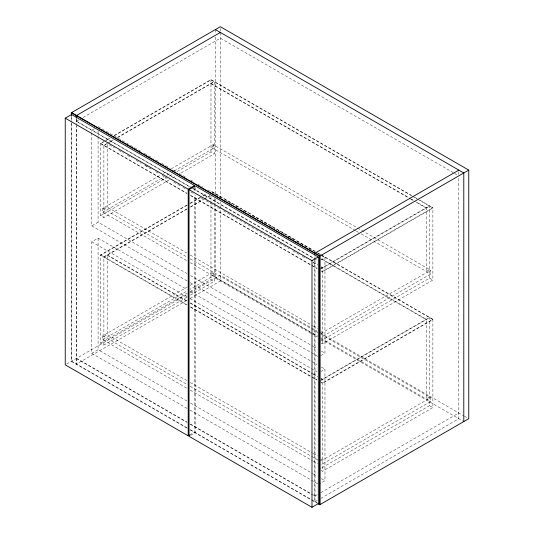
<?xml version="1.0" encoding="UTF-8"?>
<svg xmlns="http://www.w3.org/2000/svg" width="534" height="534" viewBox="0 0 534 534"><rect width="100%" height="100%" fill="white"/><g stroke="black" fill="none" stroke-linecap="round" stroke-linejoin="round"><path stroke-width="0.4" stroke-dasharray="2.67 2" d="M78.712 119.95L76.282 121.352L190.111 187.074M83.03 117.46L220.355 38.174L453.78 172.936M94.558 128.647L91.741 130.276L91.741 131.938M169.545 179.691L103.883 217.598L100.572 215.689L100.572 143.346L103.456 141.677M106.339 140.008L109.23 138.346M114.283 135.429L210.97 79.606L411.507 195.384M104.177 141.577L100.572 143.659L186.96 193.542M104.898 141.163L109.951 138.246M114.283 135.749L210.97 79.92L411.507 195.698M107.194 143.346L103.883 145.255L103.883 217.598M107.488 143.172L113.261 139.841M117.593 137.338L214.281 81.515L214.281 153.859L180.372 173.443M103.883 145.575L107.194 143.659M109.657 142.244L113.261 140.162M117.593 137.659L214.281 81.835M186.593 260.572L102.775 212.185L102.775 208.36L160.507 175.032M163.391 173.363L167.723 170.867M171.327 168.784L213.179 144.621L356.966 227.638M103.883 208.994L107.194 207.085L186.66 252.962M214.281 145.255L210.97 147.17L355.524 230.628M102.775 212.185L164.112 176.774M166.995 175.105L170.606 173.023M174.218 170.94L213.179 148.445L213.179 144.621M100.572 215.689L166.234 177.782M169.118 176.113L172.729 174.031M177.054 171.527L210.97 151.95L214.281 153.859M172.435 178.022L175.319 176.36M91.741 132.772L91.741 225.889L98.089 222.224L186.96 273.535M187.114 408.43L91.741 353.368L91.741 241.822L98.089 238.157L186.96 289.468M186.867 297.171L103.883 345.084L100.572 343.168L100.572 254.892L187.16 204.896M190.044 203.234L200.15 197.4M203.033 195.731L206.645 193.648M187.16 205.216L100.572 255.205L186.96 305.088M190.044 203.547L200.15 197.72M203.033 196.051L206.645 193.969M186.867 208.894L103.883 256.801L103.883 345.084M190.471 206.812L203.461 199.309M204.182 198.895L209.955 195.564M103.883 257.121L186.867 209.215M190.471 207.132L203.461 199.629M204.182 199.215L209.955 195.878M186.593 388.058L102.775 339.664L102.775 335.839L187.2 287.098M190.091 285.43L213.179 272.1L213.179 275.924L190.091 289.254M103.883 336.48L107.194 334.564L186.66 380.448M214.281 272.74L210.97 274.65L317.229 335.999M102.775 339.664L187.2 290.923M100.572 343.168L187.16 293.179M190.044 291.511L210.97 279.429L214.281 281.345L214.281 205.784M66.65 364.028L186.626 294.761M190.157 292.725L220.355 275.29L317.116 331.153M190.471 295.088L214.281 281.345M91.741 353.368L98.089 349.703L186.96 401.014M186.566 300.535L76.282 364.201L76.282 126.458M190.157 298.459L220.355 281.024L220.355 201.779M320.727 260.038L324.959 257.595L324.959 353.208L319.319 356.465M319.886 269.129L429.563 205.81L429.563 278.154L319.886 341.48M321.154 268.722L429.563 206.131M321.154 343.042L322.476 343.809L432.88 280.07L432.88 207.719L322.476 271.459L319.826 269.93M319.826 332.909L322.476 331.374L321.034 330.539M429.563 269.55L426.252 271.459L426.252 207.719L416.86 202.299M320.987 333.51L430.671 270.184L430.671 274.009L320.987 337.334M189.61 435.016L194.55 432.166L194.55 194.656M190.438 435.497L195.377 432.647L195.377 195.137M320.727 371.584L324.959 369.141L324.959 480.687L319.319 483.944M319.886 380.675L429.563 317.356L429.563 405.633L319.886 468.959M321.154 380.268L429.563 317.677M321.154 470.521L322.476 471.288L432.88 407.549L432.88 319.265L322.476 383.005L319.826 381.476M319.826 460.388L322.476 458.86L321.034 458.025M429.563 397.029L426.252 398.945L426.252 319.265L320.78 258.369M320.987 460.989L430.671 397.67L430.671 401.495L320.987 464.814M317.183 494.738L314.746 496.146L313.304 495.312M320.774 492.668L458.819 412.962M317.183 500.478L314.746 501.88L314.746 258.302M320.774 498.402L458.819 418.703L458.819 176.787M454.501 173.356L457.384 175.018M414.397 197.053L417.288 198.721M420.171 200.383L432.88 207.719M412.228 196.118L417.288 199.035M418.009 199.456L432.88 208.04L322.476 271.779L321.154 271.012M210.97 83.431L410.359 198.548M411.08 198.962L413.97 200.63M210.97 83.745L409.638 198.448M410.359 198.862L415.419 201.785M416.14 202.199L426.252 208.04M357.693 228.051L430.671 270.184M356.178 231.002L358.414 232.297M361.238 233.925L430.671 274.009M429.563 278.154L432.88 280.07M315.42 251.454L210.97 191.152L315.42 251.774M318.311 253.123L320.48 254.378M321.201 254.791L432.88 319.265M316.148 252.188L320.48 254.691M321.201 255.112L432.88 319.586L322.476 383.325L321.154 382.558M98.089 126.611L141.437 151.643M144.327 153.311L147.938 155.394M148.666 155.815L152.998 158.318M155.888 159.986L158.778 161.655M161.668 163.324L170.339 168.33M173.23 169.992L176.12 171.661M179.01 173.33L185.512 177.088M190.571 180.005L193.462 181.673M197.794 184.177L202.853 187.1M207.913 190.017L211.524 192.107M212.245 192.52L214.414 193.775M215.135 194.189L220.916 197.527M225.255 200.03L231.756 203.788M235.367 205.87L239.699 208.373M243.317 210.456L247.649 212.959M252.709 215.883L257.768 218.8M260.659 220.469L266.433 223.806M270.05 225.895L275.103 228.812M277.994 230.481L284.502 234.239M287.392 235.908L293.894 239.659M296.784 241.328L311.235 249.672M317.737 253.423L324.959 257.595M320.78 258.69L426.252 319.586M76.556 121.191L191.826 187.748M192.547 188.162L315.027 258.87M192.894 188.676L317.169 260.425M145.482 165.447L148.372 167.115M313.084 262.214L317.423 264.717M321.034 266.8L322.476 267.634L322.476 343.809M109.363 144.914L114.416 147.831M118.755 150.334L123.808 153.258M127.419 155.341L131.758 157.844M136.09 160.347L141.15 163.264M144.761 165.353L151.262 169.104M155.594 171.608L158.485 173.276M162.096 175.359L164.265 176.614M164.986 177.028L168.597 179.117M173.657 182.034L180.158 185.785M183.049 187.454L185.939 189.123M190.998 192.046L193.161 193.295M200.39 197.467L203.274 199.135M206.164 200.804L214.835 205.81M217.725 207.479L220.615 209.148M223.506 210.817L272.627 239.179M275.517 240.847L289.248 248.771M292.859 250.853L299.36 254.611M302.251 256.273L306.583 258.776M313.084 262.534L317.423 265.038M321.034 267.12L322.476 267.955M100.572 143.346L186.96 193.221M190.571 195.304L311.215 264.957M311.943 265.378L316.996 268.295M190.571 195.624L311.215 265.278M311.943 265.698L316.996 268.615M190.271 255.052L312.363 325.54M313.084 325.954L317.423 328.457M320.727 333.236L463.706 415.786M464.426 416.2L468.759 418.703M102.775 208.36L186.96 256.961M190.211 258.836L318.444 332.869M320.841 334.257L430.671 397.67M190.211 262.661L312.323 333.163M313.044 333.576L317.376 336.08M320.78 338.049L430.671 401.495M311.128 333.436L215.389 278.154L215.389 204.749M311.429 333.603L317.203 336.941M320.814 339.023L463.792 421.573M429.563 405.633L432.88 407.549M190.571 275.617L312.677 346.119M313.398 346.533L317.016 348.622M321.348 351.125L324.959 353.208M91.741 225.889L187.114 280.951M190.004 282.619L318.611 356.872M190.571 291.551L311.235 361.218M311.956 361.631L317.016 364.555M321.348 367.058L324.959 369.141M91.741 241.822L187.114 296.884M190.004 298.553L317.169 371.971M186.66 300.769L107.194 254.892L107.194 334.564M190.271 302.858L312.363 373.339M313.084 373.76L317.423 376.263M321.034 378.346L322.476 379.18L322.476 471.288M107.194 255.205L186.66 301.089M190.271 303.172L312.363 373.66M313.084 374.08L317.423 376.583M321.034 378.666L322.476 379.5M100.572 254.892L186.96 304.767M190.571 306.85L311.215 376.503M311.943 376.924L316.996 379.841M190.571 307.17L311.215 376.824M311.943 377.244L316.996 380.161M190.271 382.531L312.363 453.019M313.084 453.433L317.423 455.936M102.775 335.839L186.96 384.44M190.211 386.316L318.444 460.355M190.211 390.14L312.323 460.642M313.044 461.062L317.376 463.565M190.571 403.097L312.677 473.598M313.398 474.012L317.016 476.101M321.348 478.604L324.959 480.687M190.004 410.099L318.611 484.351M76.556 358.307L186.787 421.947M190.391 424.029L312.143 494.324M312.864 494.738L315.027 495.986M76.282 358.468L187.227 422.521M190.111 424.19L312.59 494.898M186.787 427.687L71.589 361.178L71.589 114.503M190.237 429.676L318.337 503.635M187.227 428.261L71.316 361.338L71.316 121.091M190.111 429.923L311.148 499.804M311.869 500.218L316.876 503.108M458.819 171.754L458.819 175.953M315.027 256.413L315.027 258.049M315.027 260.645L315.027 501.72M220.355 28.369L220.355 31.706M220.355 32.541L220.355 197.707M215.389 29.57L215.389 33.742M215.389 37.073L215.389 193.902M215.389 198.908L215.389 203.915M214.281 198.341L214.281 204.956M210.97 79.606L210.97 151.95M210.97 196.118L210.97 279.429M195.377 187.634L195.377 191.806M194.55 187.988L194.55 191.326M107.194 144.487L107.194 207.085M98.089 130.77L98.089 135.756M98.089 136.591L98.089 222.224M98.089 238.157L98.089 349.703M76.556 118.735L76.556 123.801M76.556 124.636L76.556 364.048M76.282 118.895L76.282 123.127M71.316 116.085L71.316 120.257"/><path stroke-width="0.8" d="M71.316 115.251L71.316 112.747L220.355 26.7L468.759 170.112L468.759 418.703L319.719 504.75L318.297 503.929M189.61 435.016L188.202 435.831L65.241 364.842L65.241 118.168L71.589 114.503L194.55 185.492L194.55 187.16M220.355 32.434L76.282 115.618L76.282 118.121M65.241 118.168L188.202 189.156L194.55 185.492M189.029 189.637L195.377 185.972L318.337 256.961L318.337 503.635L311.989 507.3L189.029 436.311L189.029 189.637L311.989 260.625L318.337 256.961M458.819 170.112L314.746 253.296L314.746 254.965M71.316 112.747L319.719 256.16L468.759 170.112M215.389 29.57L463.792 172.983L463.792 421.573M318.571 503.769L319.993 504.59L319.993 256.006L71.589 112.587L71.589 115.09M319.719 256.16L319.719 504.75M311.989 260.625L311.989 507.3M188.202 189.156L188.202 435.831"/></g></svg>
